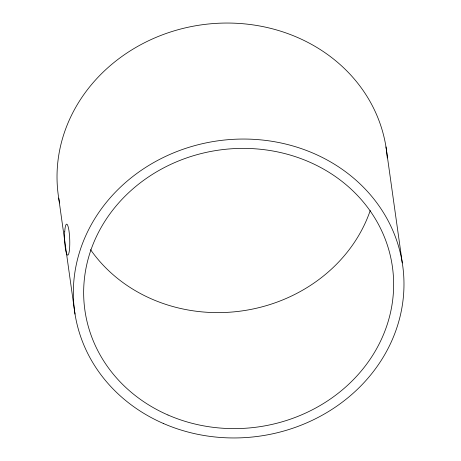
<?xml version="1.0" encoding="UTF-8"?>
<svg xmlns="http://www.w3.org/2000/svg" width="461" height="461" viewBox="0 0 461 461"><rect width="100%" height="100%" fill="white"/><g stroke="black" fill="none" stroke-linecap="round" stroke-linejoin="round"><path stroke-width="0.69" d="M385.99 146.915L402.292 262.92M58.708 198.08L75.01 314.085M59.59 203.001A165.632 149.122 -8 0 1 202.131 24.756A165.632 149.122 -8 0 1 387.286 157.933M370.252 210.493A155.276 139.798 -8 0 1 241.685 310.956A155.276 139.798 -8 0 1 90.517 249.608M163.252 423.428A165.632 149.122 -8 0 0 403.773 276.704A165.632 149.122 -8 0 0 148.932 165.372A165.632 149.122 -8 0 0 163.252 423.428M167.965 414.998A155.276 139.798 -8 0 0 393.452 277.441A155.276 139.798 -8 0 0 154.539 173.065A155.276 139.798 -8 0 0 167.965 414.998M64.724 231.802A15.513 2.541 88 0 0 67.692 255.146A15.513 2.541 88 0 0 69.133 231.987A15.513 2.541 88 0 0 64.724 231.802"/></g></svg>
